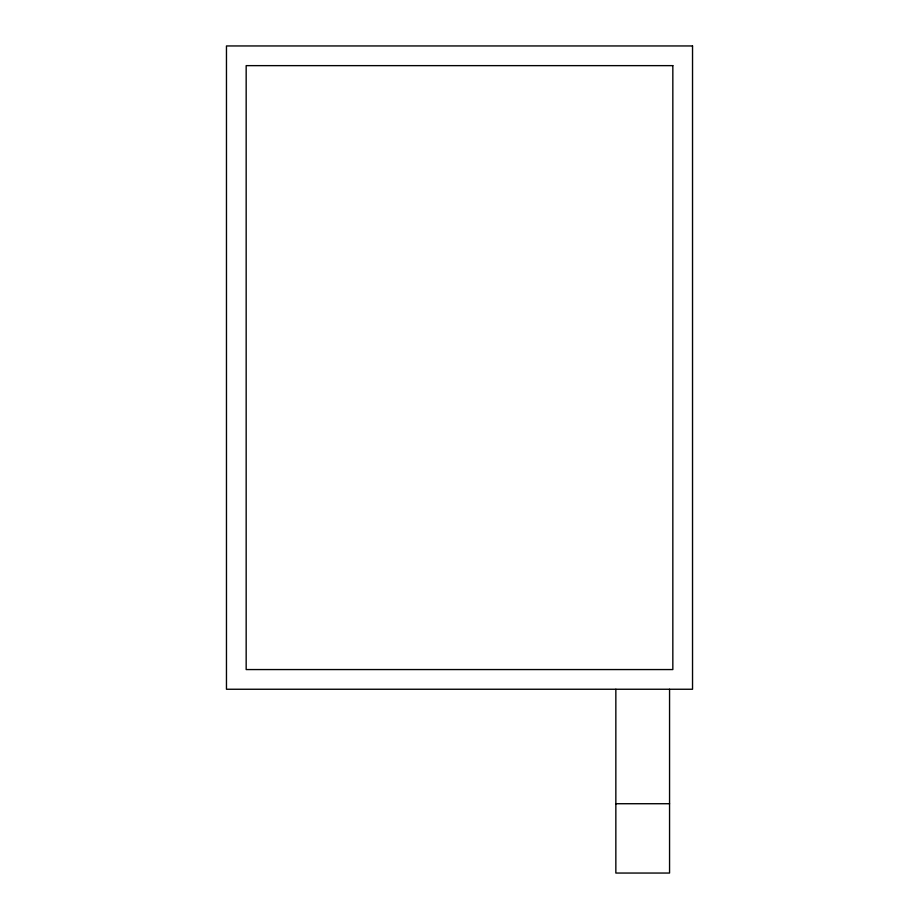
<?xml version="1.0" encoding="UTF-8"?>
<svg xmlns="http://www.w3.org/2000/svg" width="919" height="919" viewBox="0 0 919 919"><rect width="100%" height="100%" fill="white"/><g stroke="black" fill="none" stroke-linecap="round" stroke-linejoin="round"><path stroke-width="1.38" d="M615.845 803.723L669.56 803.723M669.56 689.25L669.56 873.05L615.845 873.05L615.845 689.25M692.535 45.95L226.465 45.95L226.465 689.25L692.535 689.25L692.535 45.95M672.834 65.64L246.166 65.64L246.166 669.56L672.834 669.56L672.834 65.64"/></g></svg>
